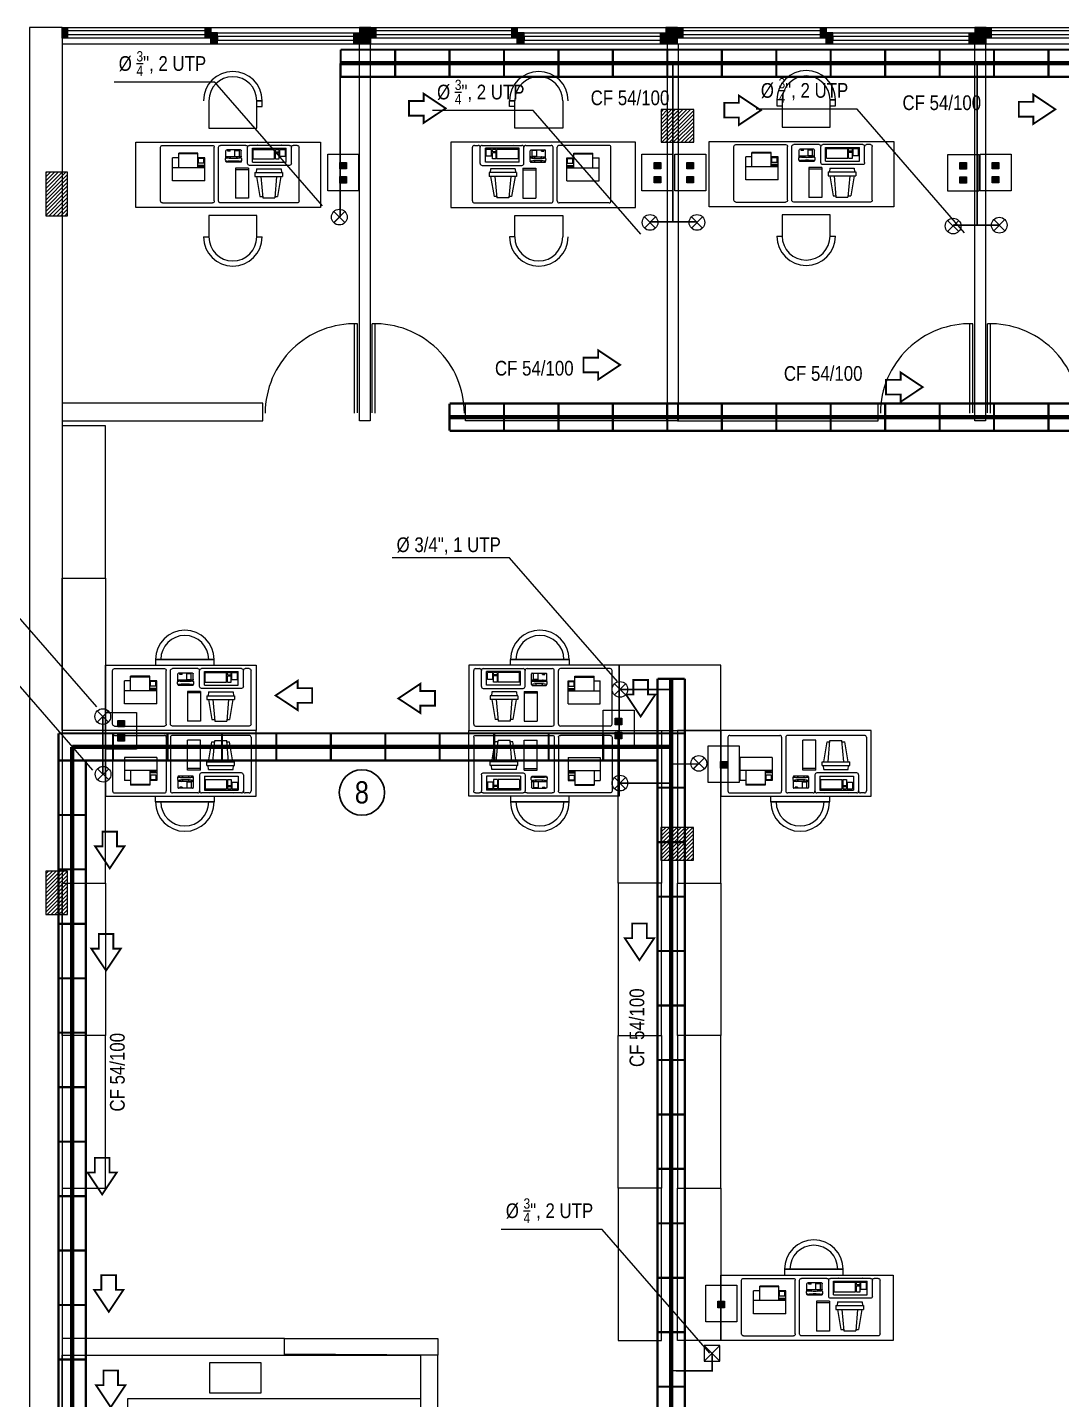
# Model space of a CAD drawing. Header units: millimetres. Extents: x 0 to 126, y 0 to 76.
# Drawn here: x 49.18 to 58.68, y 24.63 to 37.23 of the extents above; entities that cross this region are included whole.
import ezdxf

# ---------------------------------------------------------------- set-up
doc = ezdxf.new("R2010")
doc.units = ezdxf.units.MM
doc.linetypes.add('Continua', pattern=[0])
doc.linetypes.add('DASHED', pattern=[0.75, 0.5, -0.25])
for name, color, linetype, lineweight in [('ARQUITECTÓNICO', 152, 'Continuous', 0), ('INST. VOZ Y DATOS', 40, 'Continuous', 0), ('TEXTOS INST. VOZ Y DATOS', 1, 'Continuous', 0)]:
    doc.layers.add(name, color=color, linetype=linetype, lineweight=lineweight)
for name, color, linetype in [('E-COLUMNA', 20, 'Continuous'), ('HatchColus', 8, 'Continuous'), ('Muebles', 2, 'Continuous'), ('TRACO01', 7, 'Continuous'), ('TRACO02', 255, 'Continuous')]:
    doc.layers.add(name, color=color, linetype=linetype)
doc.styles.add('75', font='ARIALN.TTF', dxfattribs={"height": 0.135})
pattern_1 = [(45, (-703.665528, -104.339468), (-0.0176776695, 0.0176776695), [])]

# ---------------------------------------------------------------- blocks, each defined once
blk = doc.blocks.new('A$C12894DB4')
at = {"layer": 'TRACO01', "color": 0}
for p, q in [((9.91, 5.66), (9.91, 5.26)), ((11.31, 5.66), (9.91, 5.66)), ((11.31, 5.46), (9.91, 5.46)), ((11.31, 5.26), (9.91, 5.26)), ((11.31, 4.66), (9.91, 4.66)), ((9.91, 4.66), (9.91, 3.46)), ((11.31, 5.66), (11.31, 5.26)), ((11.31, 4.66), (11.31, 3.46)), ((17.03, 4.24), (17.03, 4.14)), ((20.83, 4.44), (17.23, 4.44)), ((18.23, 4.2), (18.23, 4.05)), ((19.83, 4.2), (19.83, 4.05)), ((21.03, 4.24), (21.03, 4.13)), ((24.13, 3.58), (29.73, 3.58)), ((24.13, 3.58), (24.13, 1.08)), ((29.73, 3.58), (29.73, 1.08)), ((29.93, 3.58), (29.93, 1.98)), ((29.93, 3.58), (30.93, 3.58)), ((30.93, 3.58), (30.93, 1.98)), ((9.71, 2.26), (4.71, 2.26)), ((11.31, 3.46), (9.91, 3.46)), ((17.03, 3.36), (17.03, 1.44)), ((20.83, 3.04), (17.23, 3.04)), ((20.83, 1.24), (17.23, 1.24)), ((17.53, 1.57), (17.53, 1.37)), ((18.13, 1.57), (17.53, 1.57)), ((18.13, 1.37), (17.53, 1.37)), ((18.13, 1.57), (18.13, 1.37)), ((18.23, 3.43), (18.23, 3.28)), ((19.33, 2.91), (19.33, 1.37)), ((19.33, 2.91), (20.53, 2.91)), ((19.33, 1.37), (20.53, 1.37)), ((19.83, 3.43), (19.83, 3.28)), ((20.53, 2.91), (20.53, 1.37)), ((21.03, 3.36), (21.03, 1.44)), ((24.13, 1.08), (29.73, 1.08)), ((29.93, 1.98), (30.93, 1.98)), ((29.93, 1.68), (29.93, 1.08)), ((29.93, 1.68), (30.93, 1.68)), ((29.93, 1.08), (30.93, 1.08)), ((30.93, 1.68), (30.93, 1.08)), ((31.13, 2.88), (31.13, 1.08)), ((31.13, 2.88), (32.53, 2.88)), ((31.13, 1.08), (32.53, 1.08)), ((32.53, 2.88), (32.53, 1.08))]:
    blk.add_line(p, q, dxfattribs=at)
for centre, radius, start, end in [((18.18, 3.74), 1.25, 166.0825, 180), ((18.18, 3.74), 1.25, 180, 191.2958), ((17.16, 3.98), 0.2, 70.2489, 166.4245), ((17.23, 4.24), 0.2, 90, 180), ((18.07, 7.64), 3.57, 256.1032, 263.8325), ((18.64, 12.93), 8.89, 263.8325, 267.4371), ((17.99, 4.2), 0.24, 0, 90), ((19.03, 21.61), 17.58, 267.4371, 270), ((19.03, 21.61), 17.58, 270, 272.5629), ((19.42, 12.93), 8.89, 272.5629, 276.1675), ((20.07, 4.2), 0.24, 90, 180), ((19.99, 7.64), 3.57, 276.1675, 283.8968), ((20.83, 4.24), 0.2, 0, 90), ((20.9, 3.98), 0.2, 9.5352, 104.6502), ((20.4, 3.82), 0.72, 9.4076, 17.8024), ((19.88, 3.74), 1.25, 0, 9.4076), ((19.88, 3.74), 1.25, 350.5924, 360), ((17.19, 3.54), 0.24, 191.2958, 283.3617), ((17.23, 2.84), 0.2, 90, 180), ((17.23, 1.44), 0.2, 180, 270), ((18.07, -0.17), 3.57, 96.1675, 103.8968), ((16.93, 3.52), 0.369, 323.5958, 323.7272), ((18.64, -5.45), 8.89, 92.5629, 96.1675), ((17.99, 3.28), 0.24, 270, 0), ((19.03, -14.14), 17.58, 90, 92.5629), ((19.03, -14.14), 17.58, 87.4371, 90), ((19.42, -5.45), 8.89, 83.8325, 87.4371), ((20.07, 3.28), 0.24, 180, 270), ((19.99, -0.17), 3.57, 76.6383, 83.8325), ((20.87, 3.54), 0.24, 256.6383, 358.4297), ((20.83, 2.84), 0.2, 0, 90), ((20.83, 1.44), 0.2, 270, 0)]:
    blk.add_arc(centre, radius, start, end, dxfattribs=at)
at = {"layer": 'TRACO02', "color": 0}
for p, q in [((0, 14.54), (0, 0.54)), ((0.5, 15.04), (13.5, 15.04)), ((14, 14.54), (14, 0.54)), ((15.1, 14.54), (15.1, 0.54)), ((35.6, 15.04), (15.6, 15.04)), ((36.1, 14.54), (36.1, 0.54)), ((19.55, 6), (19.55, 13.8)), ((22.95, 13.8), (19.55, 13.8)), ((22.95, 6), (22.95, 13.8)), ((24.99, 8.15), (25.9, 13.35)), ((25.9, 13.35), (26.59, 13.35)), ((26.13, 8.15), (26.62, 13.75)), ((26.62, 13.75), (29.75, 13.75)), ((30.24, 8.15), (29.75, 13.75)), ((29.79, 13.35), (30.47, 13.35)), ((31.39, 8.15), (30.47, 13.35)), ((11.51, 9.26), (3.11, 9.26)), ((3.11, 9.26), (3.11, 3.26)), ((11.51, 9.26), (11.51, 3.26)), ((24.59, 8.15), (31.79, 8.15)), ((24.59, 7.15), (24.59, 8.15)), ((31.79, 7.15), (31.79, 8.15)), ((11.51, 5.86), (3.11, 5.86)), ((4.71, 5.86), (4.71, 2.06)), ((9.71, 5.86), (9.71, 2.06)), ((22.95, 6.4), (19.55, 6.4)), ((22.95, 6), (19.55, 6)), ((22.7, 4.74), (22.7, 0.54)), ((33.6, 5.24), (23.2, 5.24)), ((23.93, 4.38), (32.73, 4.38)), ((23.93, 4.38), (23.93, 0.78)), ((24.59, 7.15), (31.79, 7.15)), ((24.98, 6.15), (24.89, 7.15)), ((24.98, 6.15), (31.4, 6.15)), ((31.4, 6.15), (31.49, 7.15)), ((32.73, 4.38), (32.73, 0.78)), ((34.1, 4.74), (34.1, 0.54)), ((0.5, 0.04), (13.5, 0.04)), ((4.71, 3.26), (3.11, 3.26)), ((9.71, 2.06), (4.71, 2.06)), ((11.51, 3.26), (9.71, 3.26)), ((22.2, 0.04), (15.6, 0.04)), ((33.6, 0.04), (23.2, 0.04)), ((23.93, 0.78), (32.73, 0.78)), ((35.6, 0.04), (34.6, 0.04))]:
    blk.add_line(p, q, dxfattribs=at)
for centre, radius, start, end in [((0.5, 14.54), 0.5, 90, 180), ((13.5, 14.54), 0.5, 0, 90), ((15.6, 14.54), 0.5, 90, 180), ((35.6, 14.54), 0.5, 0, 90), ((23.2, 4.74), 0.5, 90, 180), ((33.6, 4.74), 0.5, 0, 90), ((0.5, 0.54), 0.5, 180, 270), ((13.5, 0.54), 0.5, 270, 0), ((15.6, 0.54), 0.5, 180, 270), ((22.2, 0.54), 0.5, 270, 0), ((23.2, 0.54), 0.5, 180, 270), ((27.71, -4.98), 5.57, 115.6743, 116.5651), ((29.09, -4.98), 5.57, 63.4349, 64.3257), ((33.6, 0.54), 0.5, 270, 0), ((34.6, 0.54), 0.5, 180, 270), ((35.6, 0.54), 0.5, 270, 0)]:
    blk.add_arc(centre, radius, start, end, dxfattribs=at)
blk = doc.blocks.new('A$C35E06030')
at = {"layer": 'HatchColus', "linetype": 'Continua', "ltscale": 0.05}
h = blk.add_hatch(dxfattribs=at)
h.set_pattern_fill('ANSI31', color=256, scale=0.2, style=0)
h.set_pattern_definition(pattern_1)
h.paths.add_polyline_path([(5.65, 32.595), (5.65, 32.295), (5.95, 32.295), (5.95, 32.595)])
h.paths.add_polyline_path([(11.35, 32.595), (11.35, 32.345), (11.6, 32.345), (11.6, 32.595)])
h = blk.add_hatch(dxfattribs=at)
h.set_pattern_fill('ANSI31', color=256, scale=0.2, style=0)
h.set_pattern_definition(pattern_1)
h.paths.add_polyline_path([(0, 32.021), (0, 31.621), (0.2, 31.621), (0.2, 32.021)])
h = blk.add_hatch(dxfattribs=at)
h.set_pattern_fill('ANSI31', color=256, scale=0.2, style=0)
h.set_pattern_definition(pattern_1)
h.paths.add_polyline_path([(0.2, 25.603), (0, 25.603), (0, 25.203), (0.2, 25.203)])
h.paths.add_polyline_path([(5.949, 26.003), (5.649, 26.003), (5.649, 25.703), (5.949, 25.703)])
h.paths.add_polyline_path([(11.65, 26.003), (11.35, 26.003), (11.35, 25.703), (11.65, 25.703)])
h.paths.add_polyline_path([(17.2, 25.603), (17, 25.603), (17, 25.203), (17.2, 25.203)])
at = {"layer": 'E-COLUMNA', "linetype": 'Continua', "ltscale": 0.05}
for points in [[(5.65, 32.295), (5.95, 32.295), (5.95, 32.595), (5.65, 32.595)], [(0, 31.621), (0.2, 31.621), (0.2, 32.021), (0, 32.021)], [(5.649, 25.703), (5.949, 25.703), (5.949, 26.003), (5.649, 26.003)], [(0, 25.203), (0.2, 25.203), (0.2, 25.603), (0, 25.603)]]:
    blk.add_lwpolyline(points, close=True, dxfattribs=at)
blk = doc.blocks.new('A$C1BEB1155')
at = {"layer": 'INST. VOZ Y DATOS', "color": 6}
for points in [[(0, 0.144), (0.144, 0)], [(0, 0), (0.144, 0.144)]]:
    blk.add_lwpolyline(points, dxfattribs=at)
blk.add_lwpolyline([(0.144, 0.144), (0, 0.144), (0, 0), (0.144, 0)], close=True, dxfattribs=at)

msp = doc.modelspace()

# ---------------------------------------------------------------- hatches: boundary and pattern name
at = {"layer": 'ARQUITECTÓNICO'}
for points in [[(49.551, 37.235), (49.5, 37.235), (49.5, 37.135), (49.551, 37.135)], [(52.382, 37.235), (52.331, 37.235), (52.331, 37.135), (52.382, 37.135)], [(55.201, 37.235), (55.15, 37.235), (55.15, 37.135), (55.201, 37.135)], [(58.032, 37.235), (57.981, 37.235), (57.981, 37.135), (58.032, 37.135)]]:
    msp.add_hatch(color=0, dxfattribs=at).paths.add_polyline_path(points)
h = msp.add_hatch(color=0, dxfattribs=at)
h.paths.add_polyline_path([(50.865, 37.085), (50.927, 37.085), (50.927, 37.185), (50.865, 37.185)])
h.paths.add_polyline_path([(50.865, 37.135), (50.865, 37.235), (50.813, 37.235), (50.813, 37.135)])
h = msp.add_hatch(color=0, dxfattribs=at)
h.paths.add_polyline_path([(52.23, 37.135), (52.178, 37.135), (52.178, 37.085), (52.23, 37.085)])
h.paths.add_polyline_path([(52.23, 37.185), (52.178, 37.185), (52.178, 37.135), (52.23, 37.135)])
h = msp.add_hatch(color=0, dxfattribs=at)
h.paths.add_polyline_path([(52.23, 37.235), (52.23, 37.185), (52.334, 37.185), (52.334, 37.235)])
h.paths.add_polyline_path([(52.23, 37.185), (52.23, 37.135), (52.334, 37.135), (52.334, 37.185)])
h.paths.add_polyline_path([(52.334, 37.085), (52.334, 37.135), (52.23, 37.135), (52.23, 37.085)])
h = msp.add_hatch(color=0, dxfattribs=at)
h.paths.add_polyline_path([(53.68, 37.085), (53.743, 37.085), (53.743, 37.185), (53.68, 37.185)])
h.paths.add_polyline_path([(53.68, 37.135), (53.68, 37.235), (53.629, 37.235), (53.629, 37.135)])
h = msp.add_hatch(color=0, dxfattribs=at)
h.paths.add_polyline_path([(55.045, 37.135), (54.994, 37.135), (54.994, 37.085), (55.045, 37.085)])
h.paths.add_polyline_path([(55.045, 37.185), (54.994, 37.185), (54.994, 37.135), (55.045, 37.135)])
h = msp.add_hatch(color=0, dxfattribs=at)
h.paths.add_polyline_path([(55.045, 37.235), (55.045, 37.185), (55.15, 37.185), (55.15, 37.235)])
h.paths.add_polyline_path([(55.045, 37.185), (55.045, 37.135), (55.15, 37.135), (55.15, 37.185)])
h.paths.add_polyline_path([(55.15, 37.085), (55.15, 37.135), (55.045, 37.135), (55.045, 37.085)])
h = msp.add_hatch(color=0, dxfattribs=at)
h.paths.add_polyline_path([(56.515, 37.085), (56.577, 37.085), (56.577, 37.185), (56.515, 37.185)])
h.paths.add_polyline_path([(56.515, 37.135), (56.515, 37.235), (56.463, 37.235), (56.463, 37.135)])
h = msp.add_hatch(color=0, dxfattribs=at)
h.paths.add_polyline_path([(57.88, 37.135), (57.828, 37.135), (57.828, 37.085), (57.88, 37.085)])
h.paths.add_polyline_path([(57.88, 37.185), (57.828, 37.185), (57.828, 37.135), (57.88, 37.135)])
h = msp.add_hatch(color=0, dxfattribs=at)
h.paths.add_polyline_path([(57.88, 37.235), (57.88, 37.185), (57.984, 37.185), (57.984, 37.235)])
h.paths.add_polyline_path([(57.88, 37.185), (57.88, 37.135), (57.984, 37.135), (57.984, 37.185)])
h.paths.add_polyline_path([(57.984, 37.085), (57.984, 37.135), (57.88, 37.135), (57.88, 37.085)])
at = {"layer": 'INST. VOZ Y DATOS'}
for points in [[(52.051, 35.996), (52.111, 35.996), (52.111, 35.936), (52.051, 35.936)], [(54.936, 35.996), (54.997, 35.996), (54.997, 35.936), (54.936, 35.936)], [(55.238, 35.996), (55.299, 35.996), (55.299, 35.936), (55.238, 35.936)], [(57.744, 35.993), (57.805, 35.993), (57.805, 35.933), (57.744, 35.933)], [(58.042, 35.996), (58.102, 35.996), (58.102, 35.936), (58.042, 35.936)], [(52.051, 35.867), (52.111, 35.867), (52.111, 35.806), (52.051, 35.806)], [(54.936, 35.867), (54.997, 35.867), (54.997, 35.807), (54.936, 35.807)], [(55.238, 35.867), (55.299, 35.867), (55.299, 35.807), (55.238, 35.807)], [(57.744, 35.864), (57.805, 35.864), (57.805, 35.804), (57.744, 35.804)], [(58.042, 35.867), (58.102, 35.867), (58.102, 35.807), (58.042, 35.807)], [(50.012, 30.871), (50.072, 30.871), (50.072, 30.811), (50.012, 30.811)], [(54.58, 30.891), (54.64, 30.891), (54.64, 30.831), (54.58, 30.831)], [(54.58, 30.762), (54.64, 30.762), (54.64, 30.702), (54.58, 30.702)], [(50.012, 30.742), (50.072, 30.742), (50.072, 30.682), (50.012, 30.682)], [(55.547, 30.492), (55.607, 30.492), (55.607, 30.432), (55.547, 30.432)], [(55.523, 25.538), (55.583, 25.538), (55.583, 25.477), (55.523, 25.477)]]:
    msp.add_hatch(color=256, dxfattribs=at).paths.add_polyline_path(points)

# ---------------------------------------------------------------- linework, layer by layer
at = {"layer": 'ARQUITECTÓNICO', "linetype": 'Continuous', "ltscale": 0.03}
for p, q in [((49.2, 37.235), (49.2, 6.885)), ((49.5, 37.235), (49.2, 37.235)), ((49.5, 37.235), (49.5, 23.495))]:
    msp.add_line(p, q, dxfattribs=at)
at = {"layer": 'ARQUITECTÓNICO', "ltscale": 0.3}
for p, q in [((49.5, 37.235), (56.43, 37.235)), ((56.43, 37.235), (62.12, 37.235)), ((49.5, 37.085), (56.43, 37.085)), ((56.43, 37.085), (62.12, 37.085))]:
    msp.add_line(p, q, dxfattribs=at)
at = {"layer": 'ARQUITECTÓNICO', "color": 0}
for p, q in [((50.865, 37.085), (50.865, 37.235)), ((50.865, 37.185), (50.865, 37.085)), ((50.865, 37.185), (52.178, 37.185)), ((53.68, 37.085), (53.68, 37.235)), ((53.68, 37.185), (53.68, 37.085)), ((53.68, 37.185), (54.994, 37.185)), ((56.515, 37.085), (56.515, 37.235)), ((56.515, 37.185), (56.515, 37.085)), ((56.515, 37.185), (57.828, 37.185)), ((50.865, 37.135), (49.5, 37.135)), ((53.68, 37.135), (52.315, 37.135)), ((56.515, 37.135), (55.15, 37.135)), ((59.33, 37.135), (57.965, 37.135)), ((51.288, 36.562), (51.337, 36.562)), ((53.657, 36.562), (53.608, 36.562)), ((56.552, 36.569), (56.601, 36.569)), ((50.799, 35.311), (50.848, 35.311)), ((50.848, 35.311), (50.848, 35.311)), ((51.288, 35.311), (51.337, 35.311)), ((53.657, 35.311), (53.608, 35.311)), ((56.063, 35.318), (56.107, 35.318)), ((56.552, 35.318), (56.601, 35.318)), ((50.358, 31.431), (50.896, 31.431)), ((54.157, 31.431), (53.619, 31.431)), ((50.358, 30.122), (50.896, 30.122)), ((54.157, 30.122), (53.619, 30.122)), ((56.008, 30.122), (56.546, 30.122)), ((56.134, 25.831), (56.672, 25.831))]:
    msp.add_line(p, q, dxfattribs=at)
at = {"layer": 'ARQUITECTÓNICO'}
for p, q in [((52.184, 33.693), (52.184, 34.511)), ((52.212, 33.696), (52.212, 34.513)), ((52.347, 33.696), (52.347, 34.513)), ((52.376, 33.693), (52.376, 34.511)), ((57.834, 33.693), (57.834, 34.511)), ((57.862, 33.696), (57.862, 34.513)), ((57.997, 33.696), (57.997, 34.513)), ((58.026, 33.693), (58.026, 34.511))]:
    msp.add_line(p, q, dxfattribs=at)
at = {"layer": 'ARQUITECTÓNICO', "color": 0}
for points in [[(49.551, 37.135), (49.5, 37.135), (49.5, 37.235), (49.551, 37.235)], [(49.551, 37.171), (50.813, 37.171), (50.813, 37.203), (49.551, 37.203)], [(50.865, 37.135), (50.813, 37.135), (50.813, 37.235), (50.865, 37.235)], [(50.865, 37.085), (50.927, 37.085), (50.927, 37.185), (50.865, 37.185)], [(52.23, 37.085), (52.178, 37.085), (52.178, 37.185), (52.23, 37.185)], [(52.23, 37.085), (52.334, 37.085), (52.334, 37.235), (52.23, 37.235)], [(52.382, 37.135), (52.331, 37.135), (52.331, 37.235), (52.382, 37.235)], [(52.366, 37.171), (53.629, 37.171), (53.629, 37.203), (52.366, 37.203)], [(53.68, 37.135), (53.629, 37.135), (53.629, 37.235), (53.68, 37.235)], [(53.68, 37.085), (53.743, 37.085), (53.743, 37.185), (53.68, 37.185)], [(55.045, 37.085), (54.994, 37.085), (54.994, 37.185), (55.045, 37.185)], [(55.045, 37.085), (55.15, 37.085), (55.15, 37.235), (55.045, 37.235)], [(55.201, 37.135), (55.15, 37.135), (55.15, 37.235), (55.201, 37.235)], [(55.201, 37.171), (56.463, 37.171), (56.463, 37.203), (55.201, 37.203)], [(56.515, 37.135), (56.463, 37.135), (56.463, 37.235), (56.515, 37.235)], [(56.515, 37.085), (56.577, 37.085), (56.577, 37.185), (56.515, 37.185)], [(57.88, 37.085), (57.828, 37.085), (57.828, 37.185), (57.88, 37.185)], [(57.88, 37.085), (57.984, 37.085), (57.984, 37.235), (57.88, 37.235)], [(58.032, 37.135), (57.981, 37.135), (57.981, 37.235), (58.032, 37.235)], [(58.016, 37.171), (59.279, 37.171), (59.279, 37.203), (58.016, 37.203)], [(50.927, 37.119), (52.19, 37.119), (52.19, 37.151), (50.927, 37.151)], [(52.23, 37.085), (52.33, 37.085), (52.33, 33.623), (52.23, 33.623)], [(53.743, 37.119), (55.005, 37.119), (55.005, 37.151), (53.743, 37.151)], [(55.058, 37.085), (55.158, 37.085), (55.158, 33.623), (55.058, 33.623)], [(56.577, 37.119), (57.84, 37.119), (57.84, 37.151), (56.577, 37.151)], [(57.88, 37.085), (57.98, 37.085), (57.98, 33.623), (57.88, 33.623)], [(50.178, 36.18), (51.874, 36.18), (51.874, 35.58), (50.178, 35.58)], [(54.767, 36.18), (53.071, 36.18), (53.071, 35.58), (54.767, 35.58)], [(55.442, 36.188), (57.138, 36.188), (57.138, 35.588), (55.442, 35.588)], [(49.5, 33.623), (51.343, 33.623), (51.343, 33.784), (49.5, 33.784)], [(55.05, 33.623), (53.206, 33.623), (53.206, 33.784), (55.05, 33.784)], [(55.15, 33.623), (56.993, 33.623), (56.993, 33.784), (55.15, 33.784)], [(49.5, 32.177), (49.9, 32.177), (49.9, 33.577), (49.5, 33.577)], [(49.5, 32.177), (49.9, 32.177), (49.9, 30.777), (49.5, 30.777)], [(49.9, 31.377), (51.281, 31.377), (51.281, 30.777), (49.9, 30.777)], [(50.358, 31.377), (50.896, 31.377), (50.896, 31.431), (50.358, 31.431)], [(50.446, 31.431), (50.807, 31.431), (50.807, 31.431), (50.446, 31.431)], [(54.615, 31.377), (53.234, 31.377), (53.234, 30.777), (54.615, 30.777)], [(54.157, 31.377), (53.619, 31.377), (53.619, 31.431), (54.157, 31.431)], [(54.069, 31.431), (53.707, 31.431), (53.707, 31.431), (54.069, 31.431)], [(54.615, 30.777), (55.55, 30.777), (55.55, 31.377), (54.615, 31.377)], [(49.5, 29.377), (49.9, 29.377), (49.9, 30.777), (49.5, 30.777)], [(49.9, 30.177), (51.281, 30.177), (51.281, 30.777), (49.9, 30.777)], [(54.615, 30.177), (53.234, 30.177), (53.234, 30.777), (54.615, 30.777)], [(55.005, 29.377), (54.605, 29.377), (54.605, 30.777), (55.005, 30.777)], [(55.15, 29.377), (55.55, 29.377), (55.55, 30.777), (55.15, 30.777)], [(55.55, 30.177), (56.931, 30.177), (56.931, 30.777), (55.55, 30.777)], [(50.358, 30.177), (50.896, 30.177), (50.896, 30.122), (50.358, 30.122)], [(50.446, 30.122), (50.807, 30.122), (50.807, 30.122), (50.446, 30.122)], [(54.157, 30.177), (53.619, 30.177), (53.619, 30.122), (54.157, 30.122)], [(54.069, 30.122), (53.707, 30.122), (53.707, 30.122), (54.069, 30.122)], [(56.008, 30.177), (56.546, 30.177), (56.546, 30.122), (56.008, 30.122)], [(56.096, 30.122), (56.457, 30.122), (56.457, 30.122), (56.096, 30.122)], [(49.5, 29.377), (49.9, 29.377), (49.9, 27.977), (49.5, 27.977)], [(55.005, 29.377), (54.605, 29.377), (54.605, 27.977), (55.005, 27.977)], [(55.15, 29.377), (55.55, 29.377), (55.55, 27.977), (55.15, 27.977)], [(49.5, 26.577), (49.9, 26.577), (49.9, 27.977), (49.5, 27.977)], [(55.005, 26.577), (54.605, 26.577), (54.605, 27.977), (55.005, 27.977)], [(55.15, 26.577), (55.55, 26.577), (55.55, 27.977), (55.15, 27.977)], [(55.005, 26.577), (54.605, 26.577), (54.605, 25.177), (55.005, 25.177)], [(55.15, 26.577), (55.55, 26.577), (55.55, 25.177), (55.15, 25.177)], [(56.134, 25.777), (56.672, 25.777), (56.672, 25.831), (56.134, 25.831)], [(56.222, 25.831), (56.583, 25.831), (56.583, 25.831), (56.222, 25.831)], [(55.55, 25.777), (57.131, 25.777), (57.131, 25.177), (55.55, 25.177)], [(51.543, 25.195), (49.5, 25.195), (49.5, 25.042), (51.543, 25.042)], [(51.543, 25.195), (52.95, 25.195), (52.95, 25.042), (51.543, 25.051)], [(50.857, 24.974), (51.325, 24.974), (51.325, 24.694), (50.857, 24.694)], [(52.95, 25.042), (52.79, 25.042), (52.79, 24.27), (52.95, 24.27)]]:
    msp.add_lwpolyline(points, close=True, dxfattribs=at)
for points in [[(50.848, 36.562), (50.848, 36.562), (50.848, 36.311), (51.288, 36.311), (51.288, 36.562)], [(51.288, 36.508), (51.337, 36.508), (51.337, 36.562), (51.288, 36.562)], [(53.657, 36.508), (53.608, 36.508), (53.608, 36.562), (53.657, 36.562)], [(54.097, 36.562), (54.097, 36.562), (54.097, 36.311), (53.657, 36.311), (53.657, 36.562)], [(56.112, 36.569), (56.063, 36.569), (56.063, 36.515), (56.112, 36.515)], [(56.112, 36.569), (56.112, 36.569), (56.112, 36.319), (56.552, 36.319), (56.552, 36.569)], [(56.552, 36.515), (56.601, 36.515), (56.601, 36.569), (56.552, 36.569)], [(51.288, 35.311), (51.288, 35.508), (50.848, 35.508), (50.848, 35.311), (50.848, 35.311)], [(53.657, 35.311), (53.657, 35.508), (54.097, 35.508), (54.097, 35.311), (54.097, 35.311)], [(56.552, 35.318), (56.552, 35.515), (56.112, 35.515), (56.112, 35.318), (56.112, 35.318)], [(50.1, 24.642), (50.1, 23.535), (49.5, 23.535), (49.5, 25.042), (50.1, 25.042)], [(50.1, 25.042), (52.79, 25.042), (52.79, 24.642), (50.1, 24.642)]]:
    msp.add_lwpolyline(points, dxfattribs=at)
at = {"layer": 'ARQUITECTÓNICO'}
for centre, radius, start, end in [((51.068, 36.562), 0.269, 0, 180), ((53.877, 36.562), 0.269, 0, 180), ((56.332, 36.569), 0.269, 0, 180), ((51.068, 36.562), 0.22, 0, 180), ((53.877, 36.562), 0.22, 0, 180), ((56.332, 36.569), 0.22, 0, 180), ((51.068, 35.311), 0.269, 180, 0), ((51.068, 35.311), 0.22, 180, 360), ((53.877, 35.311), 0.269, 180, 0), ((53.877, 35.311), 0.22, 180, 360), ((56.332, 35.318), 0.269, 180, 0), ((56.332, 35.318), 0.22, 180, 360), ((50.627, 31.431), 0.269, 0, 180), ((50.627, 31.431), 0.22, 0, 180), ((53.888, 31.431), 0.269, 0, 180), ((53.888, 31.431), 0.22, 0, 180), ((50.627, 30.122), 0.269, 180, 0), ((50.627, 30.122), 0.22, 180, 360), ((53.888, 30.122), 0.269, 180, 0), ((53.888, 30.122), 0.22, 180, 360), ((56.277, 30.122), 0.269, 180, 0), ((56.277, 30.122), 0.22, 180, 360), ((56.403, 25.831), 0.269, 0, 180), ((56.403, 25.831), 0.22, 0, 180)]:
    msp.add_arc(centre, radius, start, end, dxfattribs=at)
at = {"layer": 'ARQUITECTÓNICO', "ltscale": 0.03}
for centre, start, end in [((52.188, 33.691), 88.3587, 179.8544), ((52.371, 33.691), 0.1456, 91.6413), ((57.838, 33.691), 88.3587, 179.8544), ((58.021, 33.691), 0.1456, 91.6413)]:
    msp.add_arc(centre, 0.823, start, end, dxfattribs=at)
at = {"layer": 'INST. VOZ Y DATOS', "color": 6, "const_width": 0.04}
for points in [[(56.683, 36.906), (52.058, 36.906)], [(61.183, 36.906), (56.558, 36.906)], [(53.058, 33.656), (61.183, 33.656)], [(55.093, 26.628), (55.093, 31.253)], [(50.475, 30.628), (49.593, 30.628)], [(49.593, 22.503), (49.593, 30.628)], [(55.093, 30.628), (50.468, 30.628)], [(55.093, 25.253), (55.093, 26.753)], [(55.093, 17.253), (55.093, 25.253)]]:
    msp.add_lwpolyline(points, dxfattribs=at)
at = {"layer": 'INST. VOZ Y DATOS', "const_width": 0.02}
for points in [[(56.558, 37.031), (52.058, 37.031)], [(52.058, 37.031), (52.058, 36.781)], [(52.558, 37.031), (52.558, 36.781)], [(53.058, 37.031), (53.058, 36.781)], [(53.558, 37.031), (53.558, 36.781)], [(54.058, 37.031), (54.058, 36.781)], [(54.558, 37.031), (54.558, 36.781)], [(55.058, 37.031), (55.058, 36.781)], [(55.558, 37.031), (55.558, 36.781)], [(56.058, 37.031), (56.058, 36.781)], [(61.058, 37.031), (56.558, 37.031)], [(56.558, 37.031), (56.558, 36.781)], [(57.058, 37.031), (57.058, 36.781)], [(57.558, 37.031), (57.558, 36.781)], [(58.058, 37.031), (58.058, 36.781)], [(58.558, 37.031), (58.558, 36.781)], [(56.558, 36.781), (52.058, 36.781)], [(61.058, 36.781), (56.558, 36.781)], [(53.058, 33.781), (61.058, 33.781)], [(53.058, 33.531), (53.058, 33.781)], [(53.558, 33.531), (53.558, 33.781)], [(54.058, 33.531), (54.058, 33.781)], [(54.558, 33.531), (54.558, 33.781)], [(55.058, 33.531), (55.058, 33.781)], [(55.558, 33.531), (55.558, 33.781)], [(56.058, 33.531), (56.058, 33.781)], [(56.558, 33.531), (56.558, 33.781)], [(57.058, 33.531), (57.058, 33.781)], [(57.558, 33.531), (57.558, 33.781)], [(58.058, 33.531), (58.058, 33.781)], [(58.558, 33.531), (58.558, 33.781)], [(53.058, 33.531), (61.058, 33.531)], [(54.968, 26.753), (54.968, 31.253)], [(55.218, 31.253), (54.968, 31.253)], [(55.218, 26.753), (55.218, 31.253)], [(50.476, 30.753), (49.468, 30.753)], [(49.468, 30.753), (49.468, 30.503)], [(49.968, 30.753), (49.968, 30.503)], [(54.968, 30.753), (50.468, 30.753)], [(50.468, 30.753), (50.468, 30.503)], [(50.468, 30.753), (50.468, 30.503)], [(50.968, 30.753), (50.968, 30.503)], [(51.468, 30.753), (51.468, 30.503)], [(51.968, 30.753), (51.968, 30.503)], [(52.468, 30.753), (52.468, 30.503)], [(52.968, 30.753), (52.968, 30.503)], [(53.468, 30.753), (53.468, 30.503)], [(53.968, 30.753), (53.968, 30.503)], [(54.468, 30.753), (54.468, 30.503)], [(55.218, 30.753), (54.968, 30.753)], [(50.474, 30.503), (49.468, 30.503)], [(49.468, 22.503), (49.468, 30.503)], [(49.718, 22.503), (49.718, 30.503)], [(54.968, 30.503), (50.468, 30.503)], [(55.218, 30.253), (54.968, 30.253)], [(49.718, 30.003), (49.468, 30.003)], [(55.218, 29.753), (54.968, 29.753)], [(49.718, 29.503), (49.468, 29.503)], [(55.218, 29.253), (54.968, 29.253)], [(49.718, 29.003), (49.468, 29.003)], [(55.218, 28.753), (54.968, 28.753)], [(49.718, 28.503), (49.468, 28.503)], [(55.218, 28.253), (54.968, 28.253)], [(49.718, 28.003), (49.468, 28.003)], [(55.218, 27.753), (54.968, 27.753)], [(49.718, 27.503), (49.468, 27.503)], [(55.218, 27.253), (54.968, 27.253)], [(49.718, 27.003), (49.468, 27.003)], [(54.968, 25.253), (54.968, 26.753)], [(55.218, 26.753), (54.968, 26.753)], [(55.218, 25.253), (55.218, 26.753)], [(49.718, 26.503), (49.468, 26.503)], [(55.218, 26.253), (54.968, 26.253)], [(49.718, 26.003), (49.468, 26.003)], [(55.218, 25.753), (54.968, 25.753)], [(49.718, 25.503), (49.468, 25.503)], [(55.218, 25.253), (54.968, 25.253)], [(54.968, 17.253), (54.968, 25.253)], [(55.218, 17.253), (55.218, 25.253)], [(49.718, 25.003), (49.468, 25.003)], [(55.218, 24.753), (54.968, 24.753)]]:
    msp.add_lwpolyline(points, dxfattribs=at)
at = {"layer": 'INST. VOZ Y DATOS', "color": 6, "linetype": 'DASHED', "ltscale": 0.01, "const_width": 0.015}
for points in [[(52.053, 36.906), (52.053, 35.493)], [(55.108, 36.906), (55.108, 35.451)], [(57.902, 36.906), (57.902, 35.419)], [(54.899, 35.451), (55.323, 35.451)], [(57.682, 35.419), (58.106, 35.419)], [(54.615, 31.155), (55.093, 31.155)], [(49.875, 30.377), (49.875, 30.909)], [(55.093, 30.471), (55.352, 30.471)], [(54.615, 30.295), (55.093, 30.295)], [(55.092, 24.9), (55.469, 24.897), (55.468, 25.059)]]:
    msp.add_lwpolyline(points, dxfattribs=at)
at = {"layer": 'INST. VOZ Y DATOS'}
for points in [[(51.939, 36.07), (52.223, 36.07), (52.223, 35.733), (51.939, 35.733)], [(54.824, 36.07), (55.109, 36.07), (55.109, 35.733), (54.824, 35.733)], [(55.126, 36.07), (55.411, 36.07), (55.411, 35.733), (55.126, 35.733)], [(57.632, 36.067), (57.917, 36.067), (57.917, 35.73), (57.632, 35.73)], [(57.93, 36.07), (58.214, 36.07), (58.214, 35.733), (57.93, 35.733)], [(52.051, 35.996), (52.111, 35.996), (52.111, 35.936), (52.051, 35.936)], [(54.936, 35.996), (54.997, 35.996), (54.997, 35.936), (54.936, 35.936)], [(55.238, 35.996), (55.299, 35.996), (55.299, 35.936), (55.238, 35.936)], [(57.744, 35.993), (57.805, 35.993), (57.805, 35.933), (57.744, 35.933)], [(58.042, 35.996), (58.102, 35.996), (58.102, 35.936), (58.042, 35.936)], [(52.051, 35.867), (52.111, 35.867), (52.111, 35.806), (52.051, 35.806)], [(54.936, 35.867), (54.997, 35.867), (54.997, 35.807), (54.936, 35.807)], [(55.238, 35.867), (55.299, 35.867), (55.299, 35.807), (55.238, 35.807)], [(57.744, 35.864), (57.805, 35.864), (57.805, 35.804), (57.744, 35.804)], [(58.042, 35.867), (58.102, 35.867), (58.102, 35.807), (58.042, 35.807)], [(49.9, 30.945), (50.184, 30.945), (50.184, 30.608), (49.9, 30.608)], [(50.012, 30.871), (50.072, 30.871), (50.072, 30.811), (50.012, 30.811)], [(54.468, 30.965), (54.752, 30.965), (54.752, 30.628), (54.468, 30.628)], [(54.58, 30.891), (54.64, 30.891), (54.64, 30.831), (54.58, 30.831)], [(54.58, 30.762), (54.64, 30.762), (54.64, 30.702), (54.58, 30.702)], [(50.012, 30.742), (50.072, 30.742), (50.072, 30.682), (50.012, 30.682)], [(55.434, 30.638), (55.718, 30.638), (55.718, 30.301), (55.434, 30.301)], [(55.546, 30.493), (55.606, 30.493), (55.606, 30.432), (55.546, 30.432)], [(55.41, 25.684), (55.695, 25.684), (55.695, 25.347), (55.41, 25.347)], [(55.522, 25.538), (55.583, 25.538), (55.583, 25.478), (55.522, 25.478)]]:
    msp.add_lwpolyline(points, close=True, dxfattribs=at)
at = {"layer": 'INST. VOZ Y DATOS', "color": 6}
for points in [[(51.995, 35.544), (52.097, 35.443)], [(51.995, 35.443), (52.097, 35.544)], [(54.848, 35.495), (54.95, 35.393)], [(54.848, 35.393), (54.95, 35.495)], [(55.279, 35.495), (55.38, 35.393)], [(55.279, 35.393), (55.38, 35.495)], [(57.631, 35.462), (57.733, 35.361)], [(57.631, 35.361), (57.733, 35.462)], [(58.055, 35.368), (58.157, 35.47)], [(54.572, 31.206), (54.673, 31.105)], [(54.572, 31.105), (54.673, 31.206)], [(49.823, 30.958), (49.925, 30.856)], [(49.823, 30.856), (49.925, 30.958)], [(55.296, 30.527), (55.398, 30.425)], [(55.296, 30.425), (55.398, 30.527)], [(49.826, 30.428), (49.928, 30.326)], [(49.826, 30.326), (49.928, 30.428)], [(54.572, 30.346), (54.673, 30.244)], [(54.572, 30.244), (54.673, 30.346)], [(55.417, 25.11), (55.519, 25.008)], [(55.417, 25.008), (55.519, 25.11)]]:
    msp.add_lwpolyline(points, dxfattribs=at)
at = {"layer": 'INST. VOZ Y DATOS', "color": 6, "ltscale": 0.1}
for points in [[(51.995, 35.544), (52.097, 35.443)], [(52.097, 35.544), (51.995, 35.442)], [(54.848, 35.495), (54.95, 35.393)], [(54.95, 35.495), (54.848, 35.393)], [(55.279, 35.495), (55.38, 35.393)], [(55.38, 35.495), (55.279, 35.393)], [(57.631, 35.462), (57.733, 35.361)], [(57.733, 35.462), (57.631, 35.361)], [(58.055, 35.47), (58.157, 35.368)], [(58.157, 35.47), (58.055, 35.368)], [(54.572, 31.206), (54.673, 31.105)], [(54.673, 31.206), (54.572, 31.105)], [(49.823, 30.958), (49.925, 30.856)], [(49.925, 30.958), (49.823, 30.856)], [(55.296, 30.527), (55.398, 30.425)], [(55.398, 30.527), (55.297, 30.425)], [(49.826, 30.428), (49.928, 30.326)], [(49.928, 30.428), (49.826, 30.326)], [(54.572, 30.346), (54.673, 30.244)], [(54.673, 30.346), (54.572, 30.244)]]:
    msp.add_lwpolyline(points, dxfattribs=at)
for centre in [(52.046, 35.493), (54.899, 35.444), (55.33, 35.444), (57.682, 35.411), (58.106, 35.419), (54.623, 31.156), (49.874, 30.907), (55.347, 30.476), (49.877, 30.377), (54.623, 30.295)]:
    msp.add_circle(centre, 0.072, dxfattribs=at)
at = {"layer": 'TEXTOS INST. VOZ Y DATOS'}
for points in [[(51.892, 35.597), (50.904, 36.733), (49.977, 36.733)], [(54.815, 35.335), (53.827, 36.471), (52.9, 36.471)], [(57.788, 35.35), (56.8, 36.485), (55.873, 36.485)], [(54.599, 31.229), (53.61, 32.364), (52.53, 32.364)], [(49.818, 30.997), (48.829, 32.132), (47.749, 32.132)], [(49.782, 30.414), (48.793, 31.55), (47.713, 31.55)], [(55.447, 25.061), (54.458, 26.197), (53.532, 26.197)]]:
    msp.add_lwpolyline(points, dxfattribs=at)
at = {"layer": 'TEXTOS INST. VOZ Y DATOS', "const_width": 0.0168}
for points in [[(52.685, 36.492), (52.685, 36.56), (52.82, 36.56), (52.82, 36.627), (53.022, 36.492), (52.82, 36.358), (52.82, 36.425), (52.685, 36.425)], [(55.581, 36.474), (55.581, 36.542), (55.715, 36.542), (55.715, 36.609), (55.917, 36.474), (55.715, 36.339), (55.715, 36.407), (55.581, 36.407)], [(58.285, 36.483), (58.285, 36.551), (58.419, 36.551), (58.419, 36.618), (58.621, 36.483), (58.419, 36.349), (58.419, 36.416), (58.285, 36.416)], [(54.288, 34.136), (54.288, 34.203), (54.422, 34.203), (54.422, 34.271), (54.625, 34.136), (54.422, 34.001), (54.422, 34.068), (54.288, 34.068)], [(57.066, 33.932), (57.066, 33.999), (57.201, 33.999), (57.201, 34.066), (57.403, 33.932), (57.201, 33.797), (57.201, 33.864), (57.066, 33.864)], [(51.797, 31.1), (51.797, 31.033), (51.663, 31.033), (51.663, 30.966), (51.461, 31.1), (51.663, 31.235), (51.663, 31.168), (51.797, 31.168)], [(54.813, 31.243), (54.881, 31.243), (54.881, 31.109), (54.948, 31.109), (54.813, 30.907), (54.678, 31.109), (54.746, 31.109), (54.746, 31.243)], [(52.925, 31.073), (52.925, 31.006), (52.79, 31.006), (52.79, 30.939), (52.588, 31.073), (52.79, 31.208), (52.79, 31.141), (52.925, 31.141)], [(49.938, 29.849), (50.005, 29.849), (50.005, 29.715), (50.073, 29.715), (49.938, 29.513), (49.803, 29.715), (49.871, 29.715), (49.871, 29.849)], [(54.802, 29.006), (54.869, 29.006), (54.869, 28.871), (54.937, 28.871), (54.802, 28.669), (54.667, 28.871), (54.735, 28.871), (54.735, 29.006)], [(49.904, 28.91), (49.971, 28.91), (49.971, 28.775), (50.039, 28.775), (49.904, 28.573), (49.769, 28.775), (49.837, 28.775), (49.837, 28.91)], [(49.868, 26.855), (49.936, 26.855), (49.936, 26.72), (50.003, 26.72), (49.868, 26.518), (49.734, 26.72), (49.801, 26.72), (49.801, 26.855)], [(49.929, 25.777), (49.996, 25.777), (49.996, 25.642), (50.064, 25.642), (49.929, 25.44), (49.794, 25.642), (49.861, 25.642), (49.861, 25.777)], [(49.947, 24.901), (50.014, 24.901), (50.014, 24.766), (50.082, 24.766), (49.947, 24.564), (49.812, 24.766), (49.88, 24.766), (49.88, 24.901)]]:
    msp.add_lwpolyline(points, close=True, dxfattribs=at)
at = {"layer": 'TEXTOS INST. VOZ Y DATOS', "lineweight": 30}
msp.add_circle((52.253, 30.209), 0.208, dxfattribs=at)

# ---------------------------------------------------------------- block references
at = {"layer": 'ARQUITECTÓNICO', "color": 0}
msp.add_blockref('A$C35E06030', (49.35, 3.885), dxfattribs=at)
at = {"layer": 'ARQUITECTÓNICO', "rotation": 180}
for p, xscale, yscale, zscale in [((50.405, 36.153), -0.03521116158080062, 0.03521116158080417, 0.03521116158074283), ((54.54, 36.153), 0.03521116158071891, 0.03521116158071891, 0.03521116158071891), ((55.669, 36.16), -0.03521116158080062, 0.03521116158080417, 0.03521116158074283), ((49.964, 31.349), -0.03521116158080062, 0.0352111615808326, 0.03521116158074283), ((54.551, 31.349), 0.03521116158071891, 0.03521116158071891, 0.03521116158071891), ((55.74, 25.749), -0.03521116158080062, 0.03521116158080417, 0.03521116158074283)]:
    msp.add_blockref('A$C12894DB4', p, dxfattribs=dict(at, xscale=xscale, yscale=yscale, zscale=zscale))
at = {"layer": 'ARQUITECTÓNICO'}
for p, xscale, yscale, zscale in [((49.964, 30.204), 0.03521116158080062, 0.03521116158080062, 0.03521116158080062), ((54.551, 30.204), -0.03521116158071891, 0.03521116158080417, 0.03521116158074283), ((55.614, 30.204), 0.03521116158080062, 0.03521116158080062, 0.03521116158080062)]:
    msp.add_blockref('A$C12894DB4', p, dxfattribs=dict(at, xscale=xscale, yscale=yscale, zscale=zscale))
at = {"layer": 'Muebles', "ltscale": 0.1}
msp.add_blockref('A$C1BEB1155', (55.396, 24.987), dxfattribs=at)

# ---------------------------------------------------------------- texts
at = {"layer": 'TEXTOS INST. VOZ Y DATOS', "style": '75'}
for s, insert, char_height, width, attachment_point in [('\\A1;%%C {\\H0.7x;\\S3/4;}", 2 UTP', (50.823, 37.017), 0.135, 2.19912, 3), ('\\A1;%%C {\\H0.7x;\\S3/4;}", 2 UTP', (53.746, 36.755), 0.135, 2.19912, 3), ('\\A1;%%C {\\H0.7x;\\S3/4;}", 2 UTP', (56.719, 36.77), 0.135, 2.19912, 3), ('CF 54/100', (54.715, 36.656), 0.135, 1.53907, 2), ('CF 54/100', (57.578, 36.611), 0.135, 1.53907, 2), ('CF 54/100', (53.836, 34.173), 0.135, 1.53907, 2), ('CF 54/100', (56.489, 34.125), 0.135, 1.53907, 2), ('\\A1;%%C 3/4", 1 UTP', (53.529, 32.552), 0.135, 2.19912, 3), ('8', (52.253, 30.209), 0.204, 1.84689, 5), ('\\A1;%%C {\\H0.7x;\\S3/4;}", 2 UTP', (54.377, 26.482), 0.135, 2.19912, 3)]:
    msp.add_mtext(s, dxfattribs=dict(at, insert=insert, char_height=char_height, width=width, attachment_point=attachment_point))
at = {"layer": 'TEXTOS INST. VOZ Y DATOS', "char_height": 0.135, "width": 1.53907, "attachment_point": 2, "rotation": 90, "style": '75'}
for insert in [(54.711, 28.049), (49.94, 27.64)]:
    msp.add_mtext('CF 54/100', dxfattribs=dict(at, insert=insert))

doc.saveas('drawing.dxf')
